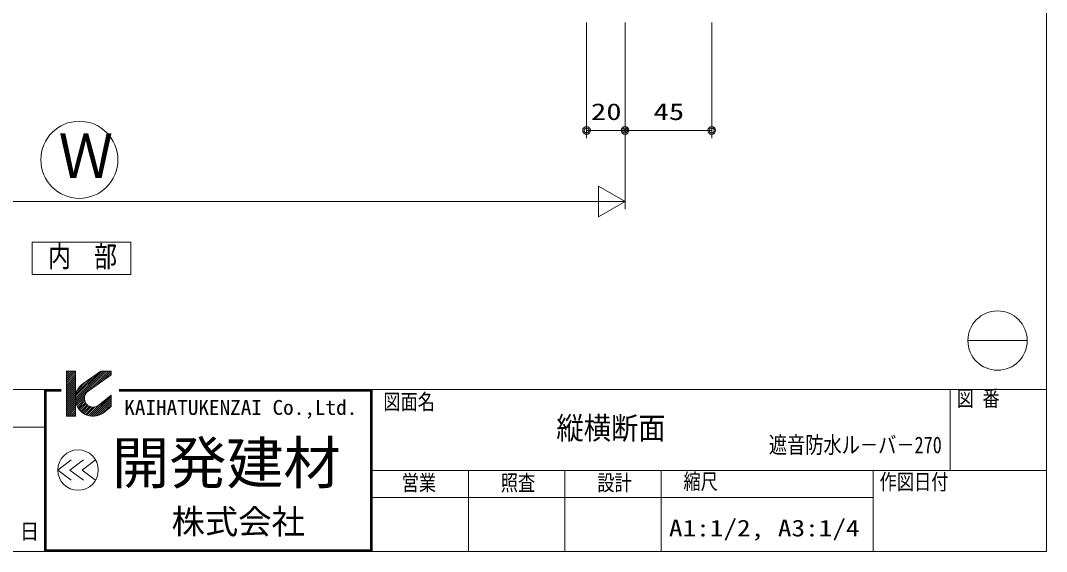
# Model space of a CAD drawing. Units: millimetres, scale not verified. Extents: x -791 to 791, y -562 to 562.
# Drawn here: x 258 to 791, y -562 to -287 of the extents above; entities that cross this region are included whole.
import ezdxf
from ezdxf.enums import TextEntityAlignment as Align

# ---------------------------------------------------------------- set-up
doc = ezdxf.new("R2010")
doc.units = ezdxf.units.MM
doc.header["$LTSCALE"] = 2
doc.header["$PDMODE"] = 32
doc.header["$PDSIZE"] = 1
for name, color, linetype, lineweight in [('0-0__0-6_TITLE_WAKU', 7, 'Continuous', 9), ('0-2_USERZ', 3, 'Continuous', 9), ('0-3_F-1', 7, 'Continuous', 9), ('0-4__0-0_', 7, 'Continuous', 9), ('0-7_0', 7, 'Continuous', 9), ('0-A_USER1', 4, 'Continuous', 9), ('0-B__0-7_', 7, 'Continuous', 9), ('0-C_YSS_ZEN', 6, 'Continuous', 9)]:
    doc.layers.add(name, color=color, linetype=linetype, lineweight=lineweight)
doc.layers.add('0-1__0-3_TITLE', color=7, linetype='Continuous')
doc.layers.add('0-8_DEFPOINTS', color=1, linetype='Continuous')
doc.styles.add('HG丸ｺﾞｼｯｸM-PRO', font='')
doc.styles.add('ＭＳ ゴシック', font='')
doc.styles.get('HG丸ｺﾞｼｯｸM-PRO').set_extended_font_data('HG丸ｺﾞｼｯｸM-PRO')
doc.styles.get('ＭＳ ゴシック').set_extended_font_data('MS Gothic')

# ---------------------------------------------------------------- blocks, each defined once
blk = doc.blocks.new('A$C4D8D1E02')
at = {"layer": '0-4__0-0_', "color": 6}
for p, q in [((6, 13.5), (0, 9)), ((11.4, 13.5), (5.4, 9)), ((0, 9), (6, 4.5)), ((5.4, 9), (11.4, 4.5))]:
    blk.add_line(p, q, dxfattribs=at)
blk.add_lwpolyline([(16.8, 13.5), (10.8, 9), (16.8, 4.5)], dxfattribs=at)
at = {"layer": '0-4__0-0_', "color": 2}
blk.add_circle((9, 9), 9, dxfattribs=at)
blk = doc.blocks.new('図枠')
at = {"layer": '0-0__0-6_TITLE_WAKU'}
for p, q in [((1069.738, 84), (0, 84)), ((1061.173, 84), (1061.173, 0)), ((1581.2, 84), (1099.784, 84)), ((1231.178, 84), (1231.178, 0)), ((1531.192, 84), (1531.192, 42)), ((1061.173, 64.56), (921.18, 64.56)), ((1581.2, 42), (1231.178, 42)), ((1281.178, 42), (1281.178, 0)), ((1331.178, 42), (1331.178, 0)), ((1381.178, 42), (1381.178, 0)), ((1491.185, 42), (1491.185, 0)), ((1231.178, 28), (1491.185, 28))]:
    blk.add_line(p, q, dxfattribs=at)
at = {"layer": '0-2_USERZ', "color": 5}
for p, q in [((1072.439, 92.634), (1073.274, 93.469)), ((1072.439, 91.586), (1074.322, 93.469)), ((1072.439, 90.539), (1075.369, 93.469)), ((1072.439, 89.491), (1076.417, 93.469)), ((1072.439, 88.443), (1077.106, 93.11)), ((1072.439, 87.396), (1077.106, 92.062)), ((1072.439, 86.348), (1077.106, 91.015)), ((1072.439, 85.3), (1077.106, 89.967)), ((1072.439, 84.253), (1077.106, 88.919)), ((1072.439, 83.205), (1077.106, 87.872)), ((1072.439, 82.157), (1077.106, 86.824)), ((1072.439, 81.109), (1077.106, 85.776)), ((1072.439, 80.062), (1077.106, 84.728)), ((1072.439, 79.014), (1077.106, 83.681)), ((1072.439, 77.966), (1077.106, 82.633)), ((1072.439, 76.919), (1077.106, 81.585)), ((1072.439, 75.871), (1077.106, 80.538)), ((1072.439, 74.823), (1077.106, 79.49)), ((1072.439, 73.776), (1077.106, 78.442)), ((1072.439, 72.728), (1077.106, 77.395)), ((1072.439, 71.68), (1077.106, 76.347)), ((1072.439, 70.633), (1077.106, 75.299)), ((1072.99, 70.136), (1077.106, 74.252)), ((1074.038, 70.136), (1077.106, 73.204)), ((1075.085, 70.136), (1077.106, 72.156)), ((1076.133, 70.136), (1077.106, 71.108))]:
    blk.add_line(p, q, dxfattribs=at)
at = {"layer": '0-2_USERZ', "color": 4}
for p, q in [((1077.11, 79.495), (1091.085, 93.469)), ((1077.192, 78.529), (1092.132, 93.469)), ((1077.229, 80.661), (1089.481, 92.913)), ((1077.305, 77.594), (1093.18, 93.469)), ((1084.414, 83.656), (1094.228, 93.469)), ((1087.929, 86.122), (1095.275, 93.469)), ((1091.443, 88.589), (1095.772, 92.918)), ((1094.957, 91.055), (1095.772, 91.87)), ((1077.511, 81.991), (1085.967, 90.447)), ((1078.234, 83.761), (1082.453, 87.98)), ((1077.538, 76.779), (1082.329, 81.571)), ((1077.783, 75.977), (1081.832, 80.026)), ((1084.746, 70.368), (1094.332, 79.953)), ((1085.671, 70.245), (1095.772, 80.346)), ((1089.415, 76.05), (1095.772, 81.097)), ((1089.415, 76.05), (1095.772, 81.097)), ((1078.137, 75.283), (1081.816, 78.962)), ((1078.491, 74.589), (1081.993, 78.091)), ((1078.931, 73.982), (1082.297, 77.348)), ((1079.391, 73.394), (1082.7, 76.703)), ((1079.895, 72.85), (1083.189, 76.144)), ((1080.457, 72.365), (1083.76, 75.668)), ((1081.021, 71.881), (1084.425, 75.285)), ((1081.688, 71.5), (1085.201, 75.013)), ((1082.355, 71.119), (1086.107, 74.872)), ((1083.103, 70.82), (1087.251, 74.967)), ((1083.887, 70.556), (1089.279, 75.948)), ((1086.717, 70.242), (1095.772, 79.298)), ((1087.843, 70.321), (1095.772, 78.25)), ((1089.26, 70.69), (1095.772, 77.203)), ((1091.209, 71.592), (1095.772, 76.155))]:
    blk.add_line(p, q, dxfattribs=at)
at = {"layer": '0-2_USERZ', "color": 5}
blk.add_lwpolyline([(1072.439, 70.136), (1077.106, 70.136), (1077.106, 93.469), (1072.439, 93.469)], close=True, dxfattribs=at)
blk.add_lwpolyline([(1072.439, 70.136), (1077.106, 70.136), (1077.106, 93.469), (1072.439, 93.469)], close=True, dxfattribs=at)
at = {"layer": '0-2_USERZ', "color": 4}
for points in [[(1081.19, 87.094), (1090.273, 93.469), (1095.772, 93.469), (1095.772, 91.627), (1083.826, 83.243)], [(1081.19, 87.094), (1090.273, 93.469), (1095.772, 93.469), (1095.772, 91.627), (1083.826, 83.243)], [(1095.772, 81.097), (1095.772, 75.138), (1092.556, 72.598)], [(1095.772, 81.097), (1095.772, 75.138), (1092.556, 72.598)]]:
    blk.add_lwpolyline(points, dxfattribs=at)
for radius, start in [(9.235, 123.89516), (9.235, 123.89516), (4.569, 123.40234), (4.569, 123.40234)]:
    blk.add_arc((1086.341, 79.429), radius, start, 312.29951, dxfattribs=at)
at = {"layer": '0-3_F-1'}
for p, q in [((1540.4, 109.4), (1571.2, 109.4)), ((1069.738, 84), (1061.173, 84)), ((1061.173, 84), (1061.173, 0)), ((1061.336, 83.837), (1061.336, 0.163)), ((1069.738, 83.837), (1061.336, 83.837)), ((1061.99, 83.183), (1061.99, 0.817)), ((1069.738, 83.183), (1061.99, 83.183)), ((1099.784, 84), (1231.178, 84)), ((1099.784, 83.837), (1231.014, 83.837)), ((1099.784, 83.51), (1230.688, 83.51)), ((1099.784, 83.347), (1230.524, 83.347)), ((1099.784, 83.183), (1230.361, 83.183)), ((1230.361, 83.183), (1230.361, 0.817)), ((1230.524, 83.347), (1230.524, 0.653)), ((1230.688, 83.51), (1230.688, 0.49)), ((1231.014, 83.837), (1231.014, 0.163)), ((1231.178, 84), (1231.178, 0)), ((1231.178, 0), (1061.173, 0)), ((1231.014, 0.163), (1061.336, 0.163)), ((1230.851, 0.327), (1061.5, 0.327)), ((1230.688, 0.49), (1061.663, 0.49)), ((1230.524, 0.653), (1061.826, 0.653)), ((1230.361, 0.817), (1061.99, 0.817))]:
    blk.add_line(p, q, dxfattribs=at)
blk.add_lwpolyline([(1581.2, 0), (0, 0), (0, 1124), (1581.2, 1124)], close=True, dxfattribs=at)
for points in [[(1069.738, 83.673), (1061.5, 83.673), (1061.5, 0.327)], [(1069.738, 83.51), (1061.663, 83.51), (1061.663, 0.49)], [(1069.738, 83.347), (1061.826, 83.347), (1061.826, 0.653)], [(1099.784, 83.673), (1230.851, 83.673), (1230.851, 0.327)]]:
    blk.add_lwpolyline(points, dxfattribs=at)
blk.add_circle((1555.8, 109.4), 15.4, dxfattribs=at)
at = {"layer": '0-2_USERZ', "xscale": 1.166667, "yscale": 1.166667}
blk.add_blockref('A$C4D8D1E02', (1068, 31.739), dxfattribs=at)
at = {"layer": '0-0__0-6_TITLE_WAKU', "style": 'ＭＳ ゴシック'}
for s, width, p in [('図面名', 0.8, (1236.97, 71.098)), ('図 番', 0.8, (1534.601, 72.856)), ('営業', 0.8, (1246.5, 29.078)), ('照査', 0.8, (1297.948, 29.078)), ('設計 ', 0.8, (1348.039, 29.078)), ('縮尺', 0.8, (1392.773, 29.749)), ('作図日付', 0.8, (1494.582, 29.571)), ('年\u3000\u3000月\u3000\u3000日', 0.9, (988.038, 3.879))]:
    blk.add_text(s, height=8.182, dxfattribs=dict(at, width=width)).set_placement(p, align=Align.BOTTOM_LEFT)
at = {"layer": '0-3_F-1', "color": 4, "style": 'ＭＳ ゴシック', "width": 1.05}
blk.add_text('KAIHATUKENZAI Co.,Ltd.', height=7.697, dxfattribs=at).set_placement((1102.481, 68.563), align=Align.BOTTOM_LEFT)
at = {"layer": '0-3_F-1', "style": 'HG丸ｺﾞｼｯｸM-PRO'}
for s, height, p in [('開発建材', 21.75, (1096.151, 28.601)), ('株式会社', 12.69, (1127.023, 5.331))]:
    blk.add_text(s, height=height, dxfattribs=at).set_placement(p, align=Align.BOTTOM_LEFT)
blk = doc.blocks.new('NAIBU_W')
at = {"layer": '0-A_USER1'}
blk.add_lwpolyline([(-34.056, -11.2), (34.056, -11.2), (34.056, 11.2), (-34.056, 11.2)], close=True, dxfattribs=at)
at = {"layer": '0-A_USER1', "style": 'ＭＳ ゴシック', "width": 0.8}
blk.add_text('内\u3000部', height=14.62, dxfattribs=at).set_placement((-23.256, -10.413), align=Align.BOTTOM_LEFT)
blk = doc.blocks.new('ALW1')
at = {"layer": '0-7_0'}
blk.add_line((0, 0), (-2, 0), dxfattribs=at)
blk.add_lwpolyline([(-0.6928, -0.4), (0, 0), (-0.6928, 0.4)], close=True, dxfattribs=at)
blk = doc.blocks.new('DOT1')
at = {"layer": '0-7_0'}
blk.add_line((0, 0), (-2, 0), dxfattribs=at)
for radius in [1, 0.65]:
    blk.add_circle((0, 0), radius, dxfattribs=at)

msp = doc.modelspace()

# ---------------------------------------------------------------- linework, layer by layer
at = {"layer": '0-2_USERZ'}
for p, q in [((551.857, -287.561), (551.857, -347.62)), ((571.855, -287.561), (571.855, -347.62)), ((571.855, -287.588), (571.855, -347.62)), ((616.855, -287.588), (616.855, -347.62)), ((555.857, -343.62), (567.855, -343.62)), ((612.855, -343.62), (575.855, -343.62))]:
    msp.add_line(p, q, dxfattribs=at)
at = {"layer": '0-8_DEFPOINTS'}
msp.add_point((571.855, -343.62), dxfattribs=at)
at = {"layer": '0-B__0-7_'}
msp.add_circle((288.593, -358.823), 20, dxfattribs=at)
at = {"layer": '0-C_YSS_ZEN'}
for p, q in [((571.855, -287.717), (571.855, -384.493)), ((531.855, -380.493), (40.85, -380.493))]:
    msp.add_line(p, q, dxfattribs=at)

# ---------------------------------------------------------------- block references
at = {"layer": '0-2_USERZ'}
msp.add_blockref('図枠', (-790.6, -562), dxfattribs=at)
at = {"layer": '0-2_USERZ', "xscale": 2, "yscale": 2, "rotation": 180}
for p in [(551.857, -343.62), (571.855, -343.62)]:
    msp.add_blockref('DOT1', p, dxfattribs=at)
at = {"layer": '0-2_USERZ', "xscale": 2, "yscale": 2}
for p in [(571.855, -343.62), (616.855, -343.62)]:
    msp.add_blockref('DOT1', p, dxfattribs=at)
at = {"layer": '0-A_USER1', "xscale": 0.75, "yscale": 0.75}
msp.add_blockref('NAIBU_W', (289.694, -409.905), dxfattribs=at)
at = {"layer": '0-C_YSS_ZEN', "xscale": 20, "yscale": 20}
msp.add_blockref('ALW1', (571.855, -380.493), dxfattribs=at)

# ---------------------------------------------------------------- texts
at = {"layer": '0-1__0-3_TITLE', "style": 'ＭＳ ゴシック'}
for s, height, width, p in [('縦横断面', 11.55, 0.9, (536.18, -507.26)), ('遮音防水ル－バ－270', 8.666, 0.8, (646.475, -513.652)), ('A1:1/2, A3:1/4', 8.659, 1.2, (594.623, -556.792))]:
    msp.add_text(s, height=height, dxfattribs=dict(at, width=width)).set_placement(p, align=Align.BOTTOM_LEFT)
at = {"layer": '0-2_USERZ', "style": 'ＭＳ ゴシック', "width": 1.35}
for s, p in [('20', (554.142, -340.786)), ('45', (586.641, -340.786))]:
    msp.add_text(s, height=8.666, dxfattribs=at).set_placement(p, align=Align.BOTTOM_LEFT)
at = {"layer": '0-B__0-7_', "style": 'ＭＳ ゴシック', "width": 0.9}
msp.add_text('Ｗ', height=23.09, dxfattribs=at).set_placement((277.776, -375.17), align=Align.BOTTOM_LEFT)

doc.saveas('drawing.dxf')
